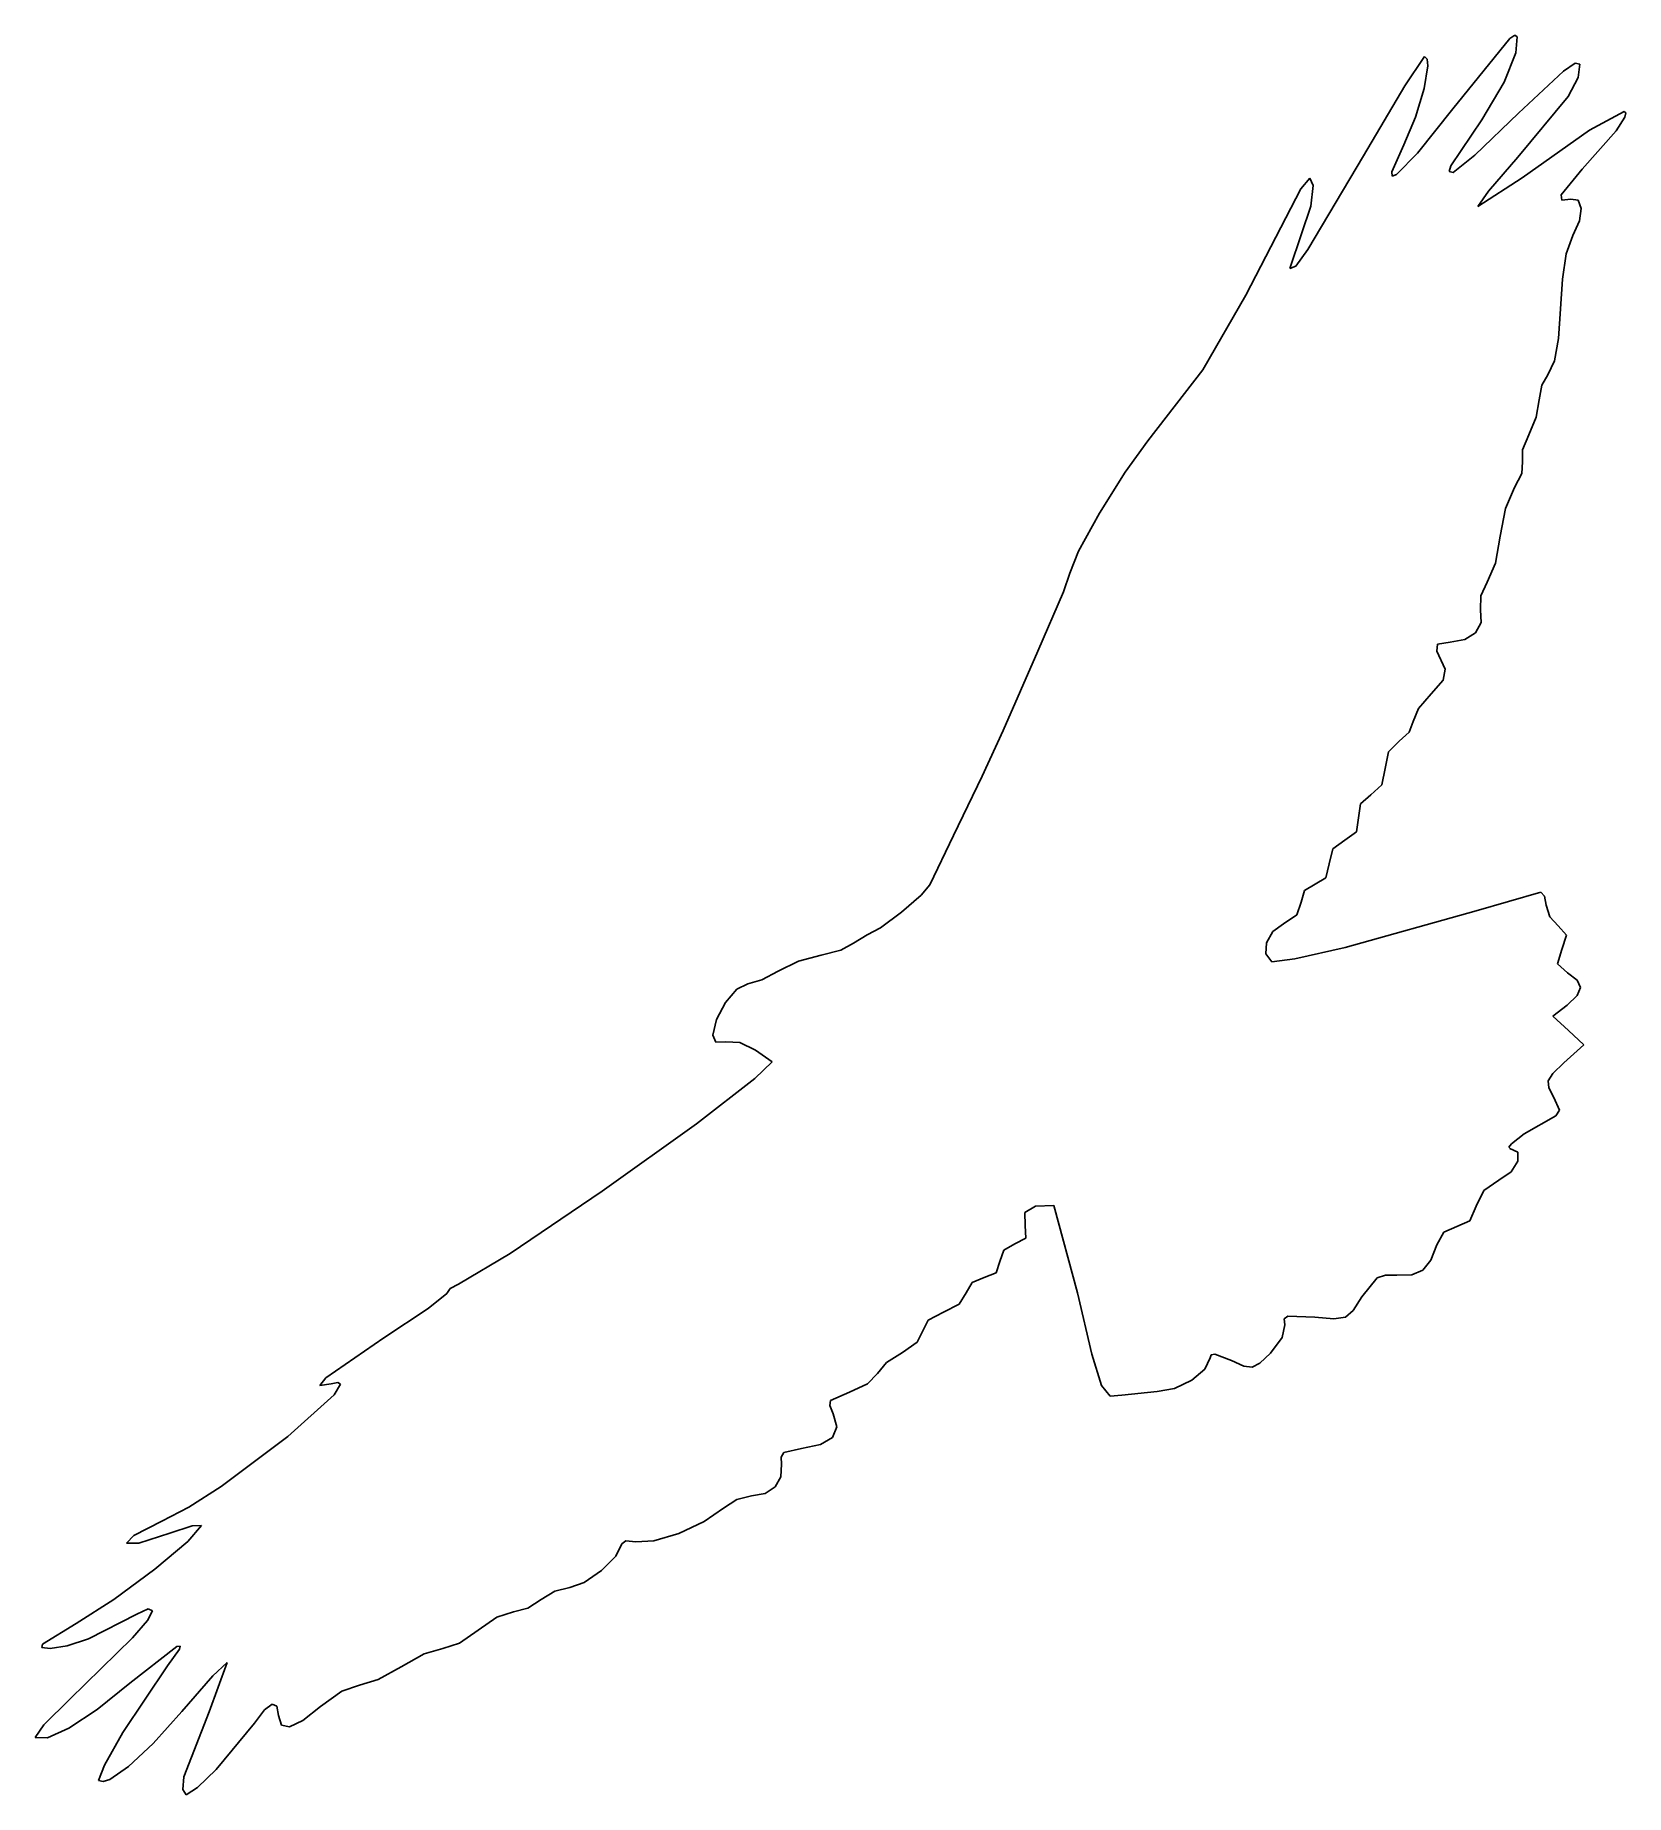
# Model space of a CAD drawing. Extents: x -1 to 81, y 0 to 318.
# Drawn here: x 1 to 81.4, y 0.2 to 89.1 of the extents above.
import ezdxf

# ---------------------------------------------------------------- set-up
doc = ezdxf.new("R2010")
doc.units = 0

msp = doc.modelspace()

# ---------------------------------------------------------------- linework, layer by layer
at = {"layer": 'Layer_1'}
for p, q in [((72.6734, 85.4155), (75.559174, 88.983296)), ((75.559174, 88.983296), (75.812177, 89.145239)), ((75.812177, 89.145239), (75.930636, 89.06211)), ((75.930636, 89.06211), (75.86959, 88.2545)), ((75.8696, 88.2545), (75.276374, 86.76592)), ((70.257721, 86.587601), (71.25566, 88.0597)), ((71.415799, 87.597985), (71.235146, 86.457538)), ((71.2557, 88.0597), (71.383784, 87.936625)), ((71.383784, 87.936625), (71.415799, 87.597985)), ((75.9957, 85.1959), (78.276115, 87.324075)), ((78.276115, 87.324075), (78.868036, 87.722737)), ((78.868036, 87.722737), (79.10189, 87.68375)), ((79.1019, 87.6837), (79.023604, 87.010698)), ((68.1659, 83.0483), (70.257721, 86.587601)), ((71.235146, 86.457538), (70.800796, 85.005401)), ((75.276374, 86.76592), (74.1418, 84.86221)), ((79.023604, 87.010698), (78.50876, 86.052599)), ((78.50876, 86.052599), (75.96484, 82.97396)), ((70.800796, 85.005401), (70.1998, 83.60862)), ((70.889881, 83.182775), (72.67339, 85.41557)), ((74.1418, 84.8623), (72.587296, 82.540766)), ((73.790762, 83.080261), (75.99571, 85.1959)), ((79.594803, 84.337682), (81.34349, 85.28421)), ((81.375405, 85.008329), (80.943486, 84.305099)), ((81.3435, 85.2842), (81.425872, 85.211345)), ((81.425872, 85.211345), (81.375405, 85.008329)), ((76.185, 81.9314), (79.594803, 84.337682)), ((80.943486, 84.305099), (79.22846, 82.36287)), ((65.35771, 78.306193), (68.16591, 83.04834)), ((70.1998, 83.6087), (69.591698, 82.234509)), ((69.842188, 82.107478), (70.889881, 83.182775)), ((72.6937, 82.2003), (73.790762, 83.080261)), ((75.9648, 82.974), (74.479699, 81.265159)), ((65.003379, 81.380571), (65.459139, 81.911487)), ((65.459139, 81.911487), (65.62618, 81.552)), ((69.591698, 82.234509), (69.613456, 82.0179)), ((69.613456, 82.0179), (69.842188, 82.107478)), ((72.587296, 82.540766), (72.499206, 82.24482)), ((72.499206, 82.24482), (72.69372, 82.20035)), ((73.9438, 80.4832), (76.18503, 81.93145)), ((79.2285, 82.3629), (78.1612, 81.0706)), ((62.2134, 76.001), (65.003379, 81.380571)), ((65.6261, 81.552), (65.506017, 80.501679)), ((74.479699, 81.265159), (73.94379, 80.48316)), ((78.1612, 81.0706), (78.199411, 80.807647)), ((65.506017, 80.501679), (65.036637, 79.10322)), ((78.199411, 80.807647), (78.640307, 80.85515)), ((78.6403, 80.8551), (79.022496, 80.799013)), ((79.022496, 80.799013), (79.172688, 80.386837)), ((79.172688, 80.386837), (79.083269, 79.749742)), ((79.083269, 79.749742), (78.746633, 79.0189)), ((65.0367, 79.1032), (64.436755, 77.354)), ((64.736557, 77.471251), (65.35771, 78.306193)), ((78.7466, 79.019), (78.417031, 78.090296)), ((64.4367, 77.354), (64.736557, 77.471251)), ((78.417031, 78.090296), (78.221004, 76.80344)), ((78.221, 76.8034), (78.026162, 73.81202)), ((60.048904, 72.217441), (62.21336, 76.00094)), ((78.0262, 73.812), (77.829803, 72.675156)), ((57.2659, 68.6309), (60.048904, 72.217441)), ((77.829803, 72.675156), (77.489688, 71.97707)), ((77.177148, 71.446672), (77.047151, 70.71269)), ((77.4897, 71.9771), (77.177148, 71.446672)), ((77.0471, 70.7127), (76.891839, 69.830521)), ((76.891839, 69.830521), (76.518543, 68.94359)), ((56.115136, 67.056749), (57.26585, 68.63092)), ((76.5186, 68.9436), (76.208018, 68.172452)), ((76.208018, 68.172452), (76.203502, 67.56878)), ((54.82045, 64.983468), (56.115136, 67.056749)), ((76.17404, 66.986948), (75.803515, 66.26863)), ((76.2035, 67.5687), (76.17404, 66.986948)), ((75.8035, 66.2687), (75.337111, 65.208553)), ((53.763627, 63.060058), (54.82045, 64.983468)), ((75.337111, 65.208553), (75.077236, 63.8048)), ((75.0772, 63.8048), (74.838218, 62.442509)), ((53.3265, 61.9355), (53.763627, 63.060058)), ((74.838218, 62.442509), (74.422151, 61.48205)), ((52.9954, 60.994), (53.32654, 61.935518)), ((74.4222, 61.482), (74.091137, 60.795263)), ((51.7063, 57.9914), (52.99536, 60.99404)), ((74.091137, 60.795263), (74.086934, 60.08938)), ((74.0869, 60.0894), (74.115349, 59.447689)), ((73.836067, 58.9284), (73.29558, 58.580741)), ((74.115349, 59.447689), (73.836067, 58.9284)), ((49.9548, 53.9822), (51.70634, 57.99134)), ((71.908748, 58.349107), (71.87566, 57.991332)), ((71.8757, 57.9914), (72.29947, 57.079913)), ((72.5404, 58.4539), (71.908748, 58.349107)), ((73.29558, 58.580741), (72.54041, 58.45392)), ((72.2995, 57.0799), (72.187223, 56.531214)), ((72.187223, 56.531214), (71.591394, 55.8323)), ((71.5914, 55.8323), (70.943837, 55.091926)), ((70.6744, 54.4334), (70.466401, 53.896423)), ((70.943837, 55.091926), (70.674489, 54.43342)), ((48.8939, 51.6693), (49.95479, 53.98227)), ((69.9663, 53.4481), (69.435938, 52.910035)), ((70.466401, 53.896423), (69.966299, 53.448061)), ((69.435938, 52.910035), (69.258236, 52.06856)), ((47.4362, 48.6767), (48.89389, 51.66928)), ((69.2583, 52.0685), (69.08425, 51.233857)), ((68.5397, 50.7392), (68.017001, 50.285541)), ((69.08425, 51.233857), (68.53967, 50.73918)), ((68.017001, 50.285541), (67.920141, 49.5741)), ((67.9201, 49.5741), (67.819213, 48.860935)), ((46.2458, 46.183), (47.43625, 48.67665)), ((67.2226, 48.4374), (66.615061, 47.994404)), ((67.819213, 48.860935), (67.222563, 48.43741)), ((66.426, 47.2498), (66.259348, 46.538212)), ((66.615061, 47.994404), (66.426014, 47.24979)), ((66.259348, 46.538212), (65.717913, 46.20757)), ((44.811981, 44.795539), (45.807214, 45.650725)), ((45.807214, 45.650725), (46.24576, 46.18298)), ((65.191202, 45.897633), (65.009836, 45.304622)), ((65.7179, 46.2076), (65.191202, 45.897633)), ((73.8608, 44.8639), (77.13566, 45.808305)), ((77.1356, 45.8083), (77.323134, 45.615197)), ((77.323134, 45.615197), (77.401114, 45.149859)), ((43.740673, 44.001078), (44.811981, 44.795539)), ((64.787351, 44.661106), (64.124707, 44.21173)), ((65.0098, 45.3046), (64.787351, 44.661106)), ((67.24062, 43.012834), (73.8608, 44.86386)), ((77.4012, 45.1499), (77.579091, 44.570585)), ((77.579091, 44.570585), (78.006778, 44.10436)), ((42.389, 43.228), (43.073894, 43.651048)), ((43.0739, 43.651), (43.740673, 44.001078)), ((63.574595, 43.816585), (63.258733, 43.256595)), ((64.1247, 44.2117), (63.574595, 43.816585)), ((78.0067, 44.1043), (78.423374, 43.641302)), ((78.423374, 43.641302), (78.190796, 42.9126)), ((40.747, 42.6298), (41.740418, 42.877768)), ((41.740418, 42.877768), (42.38902, 43.228015)), ((63.258733, 43.256595), (63.227726, 42.695311)), ((64.697948, 42.43209), (67.24062, 43.012834)), ((78.1908, 42.9126), (77.965116, 42.180744)), ((38.5807, 41.8193), (39.599581, 42.319498)), ((39.599581, 42.319498), (40.74702, 42.629813)), ((63.227726, 42.695311), (63.532186, 42.29632)), ((63.5322, 42.2963), (64.697948, 42.43209)), ((77.965116, 42.180744), (78.470338, 41.72528)), ((36.489473, 40.908377), (37.03338, 41.18387)), ((37.0333, 41.1839), (37.743581, 41.370535)), ((37.743581, 41.370535), (38.58063, 41.819258)), ((78.4704, 41.7253), (78.970196, 41.366829)), ((79.134835, 40.996956), (78.964039, 40.584975)), ((78.970196, 41.366829), (79.134835, 40.996956)), ((35.456543, 39.378015), (35.913348, 40.231583)), ((35.913348, 40.231583), (36.489473, 40.908377)), ((78.4575, 40.1002), (77.743913, 39.537599)), ((78.964039, 40.584975), (78.457531, 40.10018)), ((35.2706, 38.5722), (35.456543, 39.378015)), ((77.743913, 39.537599), (78.521452, 38.816711)), ((35.426541, 38.223235), (35.270568, 38.572232)), ((78.521452, 38.816711), (79.298985, 38.09575)), ((35.9293, 38.2405), (35.426541, 38.223235)), ((36.640284, 38.205059), (35.92933, 38.240492)), ((37.434, 37.8249), (36.640284, 38.205059)), ((38.279899, 37.227139), (37.433964, 37.824894)), ((79.298985, 38.09575), (78.287795, 37.176403)), ((37.3948, 36.3961), (38.279899, 37.227139)), ((77.742952, 36.649416), (77.502499, 36.271112)), ((78.2878, 37.1764), (77.742952, 36.649416)), ((34.451916, 34.09742), (37.3948, 36.3961)), ((77.502499, 36.271112), (77.528075, 35.909331)), ((77.528075, 35.909331), (77.781319, 35.43192)), ((77.7813, 35.4319), (78.069101, 34.779045)), ((78.069101, 34.779045), (77.896015, 34.492479)), ((29.6822, 30.697198), (34.451916, 34.09742)), ((77.896, 34.4925), (76.29603, 33.594842)), ((75.644812, 33.082798), (75.510341, 32.918833)), ((76.29603, 33.594842), (75.644812, 33.082798)), ((75.510341, 32.918833), (75.56194, 32.85733)), ((75.562, 32.8573), (75.963303, 32.663379)), ((75.963172, 32.206404), (75.625482, 31.673557)), ((75.963303, 32.663379), (75.963172, 32.206404)), ((75.0141, 31.252), (74.241506, 30.716847)), ((75.625482, 31.673557), (75.014105, 31.25202)), ((25.024834, 27.543577), (29.6822, 30.697198)), ((74.241506, 30.716847), (73.86119, 29.92454)), ((51.5821, 29.9345), (51.043629, 29.614742)), ((51.043629, 29.614742), (51.068188, 28.962245)), ((52.5135, 29.9672), (51.582117, 29.934829)), ((53.6995, 25.5444), (52.51349, 29.96719)), ((73.8612, 29.9246), (73.537229, 29.193363)), ((51.0682, 28.9623), (51.093635, 28.313793)), ((72.235164, 28.620918), (71.86505, 27.978648)), ((72.8852, 28.9038), (72.235164, 28.620918)), ((73.537229, 29.193363), (72.885279, 28.90383)), ((49.976907, 27.713081), (49.785918, 27.137278)), ((50.5378, 28.0221), (49.976907, 27.713081)), ((51.093635, 28.313793), (50.537826, 28.022134)), ((71.8651, 27.9787), (71.568947, 27.194765)), ((22.419, 25.9847), (25.024834, 27.543577)), ((49.7859, 27.1373), (49.599095, 26.567949)), ((71.165165, 26.700295), (70.608155, 26.460442)), ((71.568947, 27.194765), (71.165165, 26.700295)), ((21.993918, 25.76588), (22.419032, 25.98468)), ((48.373852, 26.07604), (48.083153, 25.55654)), ((48.9893, 26.3252), (48.373852, 26.07604)), ((49.599095, 26.567949), (48.989309, 26.325178)), ((68.857405, 26.308587), (68.08555, 25.34155)), ((69.277884, 26.448262), (68.857405, 26.308587)), ((69.8523, 26.4403), (69.277884, 26.448262)), ((70.608155, 26.460442), (69.85232, 26.44036)), ((20.882812, 24.755128), (21.81712, 25.52243)), ((21.8171, 25.5224), (21.993918, 25.76588)), ((47.726361, 24.980369), (46.93257, 24.570247)), ((48.0832, 25.5565), (47.726361, 24.980369)), ((54.43866, 22.45409), (53.69947, 25.54441)), ((68.0855, 25.3416), (67.648833, 24.660307)), ((18.6365, 23.2769), (20.882812, 24.755128)), ((46.153158, 24.176597), (45.89143, 23.629287)), ((46.9325, 24.5703), (46.153158, 24.176597)), ((64.332425, 24.372337), (64.155342, 24.228705)), ((64.155342, 24.228705), (64.19085, 23.940534)), ((65.6995, 24.3208), (64.332425, 24.372337)), ((66.671857, 24.242332), (65.69949, 24.32083)), ((67.249629, 24.324687), (66.671857, 24.242332)), ((67.648833, 24.660307), (67.249629, 24.324687)), ((15.710027, 21.260564), (18.63641, 23.27687)), ((45.8915, 23.6293), (45.608889, 23.047376)), ((64.053074, 23.289996), (63.462132, 22.49414)), ((64.1909, 23.9405), (64.053074, 23.289996)), ((44.8544, 22.5372), (44.057663, 22.030724)), ((45.608889, 23.047376), (44.85448, 22.53727)), ((54.928361, 20.863505), (54.43866, 22.45409)), ((60.4071, 22.257), (60.142988, 21.684802)), ((60.463467, 22.414315), (60.40705, 22.25701)), ((60.647509, 22.446748), (60.463467, 22.414315)), ((61.4872, 22.1262), (60.647509, 22.446748)), ((63.4621, 22.4942), (62.930219, 21.990516)), ((43.5984, 21.469), (43.089829, 20.942712)), ((44.057663, 22.030724), (43.59835, 21.46896)), ((60.142988, 21.684802), (59.48037, 21.129877)), ((62.122274, 21.839984), (61.48719, 22.126239)), ((62.543447, 21.783593), (62.122274, 21.839984)), ((62.930219, 21.990516), (62.543447, 21.783593)), ((15.411722, 20.86073), (15.710027, 21.260564)), ((15.9754, 20.9414), (15.411722, 20.86073)), ((16.322688, 21.014851), (15.97545, 20.94144)), ((16.122286, 20.393519), (16.447999, 20.935899)), ((16.447999, 20.935899), (16.322688, 21.014851)), ((42.1746, 20.5215), (41.216424, 20.113781)), ((43.089829, 20.942712), (42.17462, 20.521496)), ((55.364224, 20.321945), (54.928361, 20.863505)), ((57.7379, 20.5651), (55.94189, 20.378664)), ((58.613827, 20.715541), (57.73794, 20.56511)), ((59.48037, 21.129877), (58.613827, 20.715541)), ((13.791655, 18.279146), (16.122286, 20.393519)), ((41.216424, 20.113781), (41.179069, 19.846139)), ((41.179069, 19.846139), (41.358465, 19.43221)), ((55.9419, 20.3787), (55.364224, 20.321945)), ((41.536087, 18.767551), (41.317509, 18.243034)), ((41.3585, 19.4322), (41.536087, 18.767551)), ((10.414721, 15.760136), (13.791655, 18.279146)), ((40.719294, 17.87668), (39.75797, 17.68652)), ((41.317509, 18.243034), (40.719294, 17.87668)), ((38.861482, 17.478097), (38.731872, 17.247489)), ((38.731872, 17.247489), (38.74796, 16.879317)), ((39.7579, 17.6865), (38.861482, 17.478097)), ((38.713986, 16.245849), (38.421301, 15.738209)), ((38.748, 16.8793), (38.713986, 16.245849)), ((8.78113, 14.711958), (10.414721, 15.760136)), ((37.229, 15.2786), (36.487413, 15.099713)), ((37.912223, 15.400945), (37.22903, 15.27862)), ((38.421301, 15.738209), (37.912223, 15.400945)), ((7.42265, 13.9983), (8.78113, 14.711958)), ((35.8094, 14.6697), (34.832701, 13.983575)), ((36.487413, 15.099713), (35.80941, 14.669621)), ((6.004732, 13.285258), (7.422645, 13.998314)), ((7.81775, 13.391), (6.259715, 12.893337)), ((8.953379, 13.762732), (7.81775, 13.391014)), ((8.736913, 12.976892), (9.42572, 13.78696)), ((9.42572, 13.787), (8.953379, 13.762732)), ((33.551285, 13.386135), (32.292944, 13.003821)), ((34.832701, 13.983575), (33.551285, 13.386135)), ((5.636232, 12.887511), (6.004732, 13.285258)), ((6.259715, 12.893337), (5.636232, 12.887511)), ((7.060645, 11.575925), (8.736913, 12.976892)), ((30.6678, 12.8558), (30.364888, 12.239542)), ((30.87861, 13.013458), (30.667784, 12.855784)), ((31.3855, 12.963), (30.87861, 13.013458)), ((32.292944, 13.003821), (31.38547, 12.96308)), ((4.982144, 10.041571), (7.060645, 11.575925)), ((30.364888, 12.239542), (29.640709, 11.512418)), ((28.7721, 10.906188), (28.0359, 10.65261)), ((29.640709, 11.512418), (28.7721, 10.906188)), ((3.08664, 8.83134), (4.982144, 10.041571)), ((26.5963, 10.0359), (25.919309, 9.600287)), ((27.283548, 10.471438), (26.59635, 10.035832)), ((28.0359, 10.6526), (27.283548, 10.471438)), ((6.15086, 9.3035), (3.711446, 8.060185)), ((5.926916, 8.100485), (6.695604, 8.989055)), ((6.72094, 9.565634), (6.150865, 9.3035)), ((6.695604, 8.989055), (6.94746, 9.46763)), ((6.94745, 9.46764), (6.72094, 9.565634)), ((24.353122, 9.147296), (23.41004, 8.493916)), ((25.1916, 9.41904), (24.353122, 9.147296)), ((25.919309, 9.600287), (25.19151, 9.419076)), ((1.388777, 7.792231), (3.08664, 8.83134)), ((3.711446, 8.060185), (2.625148, 7.698952)), ((2.76033, 5.00957), (5.926916, 8.100485)), ((23.41, 8.49391), (22.465103, 7.840467)), ((1.356697, 7.613218), (1.388777, 7.792231)), ((1.7731, 7.56893), (1.356697, 7.613218)), ((2.625148, 7.698952), (1.7731, 7.56894)), ((8.183512, 7.666695), (5.79682, 5.804334)), ((7.70454, 6.69133), (8.306969, 7.535922)), ((8.335384, 7.690262), (8.183512, 7.666695)), ((8.306969, 7.535922), (8.335384, 7.690262)), ((20.685673, 7.296937), (19.51552, 6.64353)), ((21.6222, 7.56871), (20.685673, 7.296937)), ((22.465103, 7.840467), (21.62225, 7.568702)), ((5.451398, 3.314154), (7.70454, 6.691334)), ((9.81425, 4.3584), (10.723732, 6.84952)), ((10.7237, 6.84952), (9.992497, 6.175125)), ((19.5156, 6.64353), (18.346405, 5.990137)), ((5.79682, 5.80434), (4.142657, 4.482943)), ((9.992497, 6.175125), (8.42887, 4.38468)), ((16.517627, 5.401311), (15.44412, 4.63901)), ((17.4121, 5.71837), (16.517627, 5.401311)), ((18.346405, 5.990137), (17.41215, 5.718378)), ((1.457797, 3.703112), (2.76032, 5.00958)), ((4.142657, 4.482943), (2.715803, 3.542495)), ((12.608006, 4.459199), (12.09527, 3.790883)), ((12.993263, 4.749436), (12.608006, 4.459199)), ((13.235681, 4.656768), (12.993263, 4.749436)), ((13.3199, 4.17637), (13.235681, 4.656768)), ((15.4441, 4.63902), (14.543219, 3.9262)), ((1.01507, 3.07345), (1.457797, 3.703112)), ((8.42891, 4.38468), (6.984697, 2.769298)), ((8.53685, 1.07774), (9.81425, 4.3584)), ((12.0953, 3.79088), (10.16682, 1.446927)), ((13.462124, 3.690757), (13.31987, 4.176373)), ((13.876234, 3.608739), (13.462124, 3.690757)), ((14.543219, 3.9262), (13.876234, 3.608739)), ((1.634019, 3.050247), (1.01507, 3.07345)), ((2.715803, 3.542495), (1.634019, 3.050247)), ((4.518282, 1.670909), (5.451398, 3.314154)), ((6.984697, 2.769298), (5.734888, 1.594418)), ((4.21987, 0.898614), (4.518282, 1.670909)), ((4.444196, 0.83985), (4.21988, 0.89862)), ((4.779832, 0.943153), (4.444196, 0.83985)), ((5.734888, 1.594418), (4.779832, 0.943153)), ((8.471048, 0.429495), (8.53658, 1.077459)), ((8.53658, 1.07746), (8.536857, 1.077742)), ((10.16682, 1.446927), (9.222295, 0.533864)), ((8.64661, 0.167208), (8.471048, 0.429495)), ((9.222295, 0.533864), (8.64664, 0.16721))]:
    msp.add_line(p, q, dxfattribs=at)

doc.saveas('drawing.dxf')
